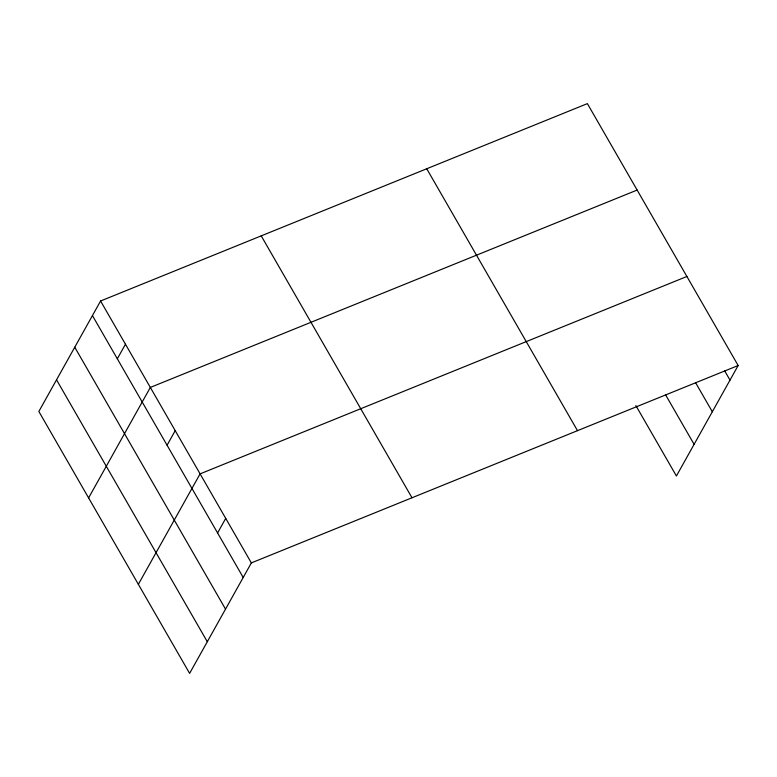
<?xml version="1.0" encoding="UTF-8"?>
<svg xmlns="http://www.w3.org/2000/svg" width="777" height="777" viewBox="0 0 777 777"><rect width="100%" height="100%" fill="white"/><g stroke="black" fill="none" stroke-linecap="round" stroke-linejoin="round"><path stroke-width="1.17" d="M100.583 301L38.85 411.47L189.617 673.377L251.35 562.907L738.15 365.53L587.383 103.623L100.583 301L251.35 562.907M117.317 358.799L125.466 344.221M88.607 497.902L150.34 387.432L637.14 190.054M167.074 445.221L175.213 430.643M138.355 584.323L200.097 473.863L686.887 276.486M217.579 532.964L225.719 518.385M738.15 365.53L676.417 476L635.877 405.584M724.64 370.784L730.001 380.108M695.629 382.76L712.315 411.752M665.491 394.648L694.094 444.347M426.738 168.764L577.505 430.662M261.227 235.868L411.995 497.775M92.444 315.579L243.211 577.486M74.757 347.222L225.524 609.129M56.536 379.827L207.304 641.734"/></g></svg>
